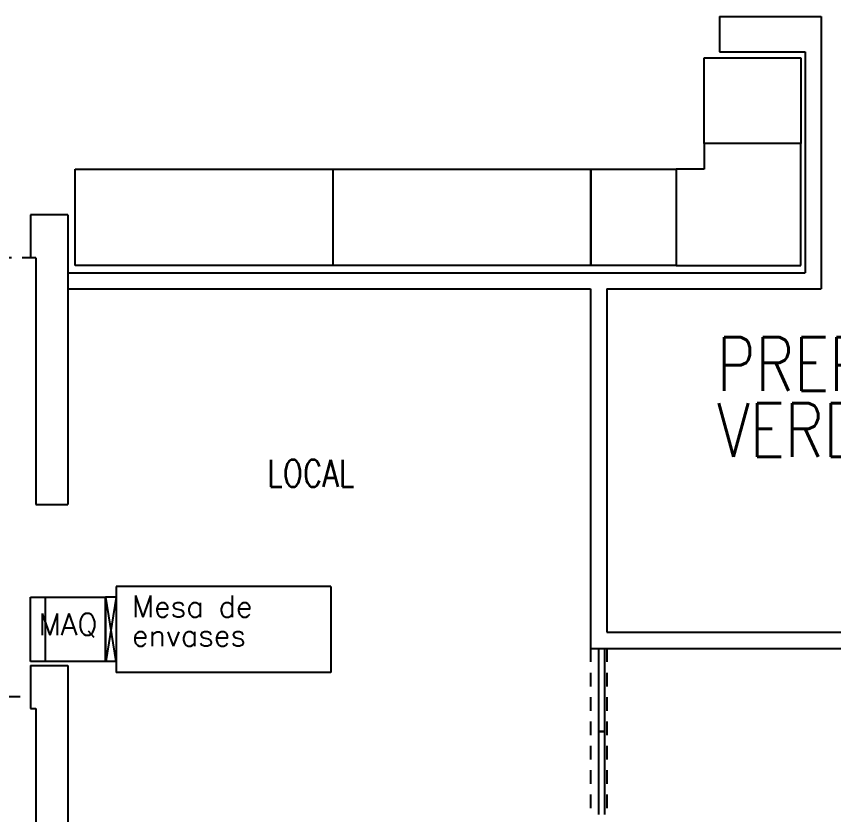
# Model space of a CAD drawing. Header units: millimetres. Extents: x -434 to 213, y 66 to 172.
# Drawn here: x -191.43 to -183.82, y 84.06 to 91.5 of the extents above; entities that cross this region are included whole.
import ezdxf

# ---------------------------------------------------------------- set-up
doc = ezdxf.new("R2010")
doc.units = ezdxf.units.MM
doc.linetypes.add('HIDDEN', pattern=[9.525, 6.35, -3.175])
for name, color, linetype in [('0_CARPINTERIA', 2, 'Continuous'), ('0_MUROS', 7, 'Continuous'), ('E_EQUIPAMIENTO', 1, 'Continuous'), ('E_EXHIBIDORAS', 1, 'Continuous'), ('T_TEXTOS-EQUIPAMIENTO', 5, 'Continuous')]:
    doc.layers.add(name, color=color, linetype=linetype)
doc.styles.add('ROMANS', font='ROMANS.SHX', dxfattribs={"width": 0.8, "height": 0.2})

msp = doc.modelspace()

# ---------------------------------------------------------------- linework, layer by layer
at = {"layer": '0_CARPINTERIA', "color": 8}
for p, q in [((-186.0049, 85.608), (-185.9521, 85.608)), ((-186.0049, 84.833), (-186.0049, 85.608)), ((-185.9521, 85.608), (-185.9521, 84.833)), ((-185.9521, 84.833), (-186.0049, 84.833)), ((-186.0049, 84.833), (-185.9521, 84.833)), ((-186.0049, 84.058), (-186.0049, 84.833)), ((-185.9521, 84.833), (-185.9521, 84.058))]:
    msp.add_line(p, q, dxfattribs=at)
at = {"layer": '0_MUROS', "color": 8}
for p, q in [((-184.8828, 91.4994), (-183.9328, 91.4994)), ((-184.8828, 91.4994), (-184.8828, 91.1694)), ((-183.9328, 91.4994), (-183.9328, 88.958)), ((-184.8828, 91.1694), (-184.0828, 91.1694)), ((-184.0828, 91.1694), (-184.0828, 89.108)), ((-190.9528, 89.648), (-191.3028, 89.648)), ((-191.3028, 89.648), (-191.3028, 89.248)), ((-190.9528, 89.648), (-190.9528, 86.948)), ((-191.2528, 89.248), (-191.3028, 89.248)), ((-191.2528, 89.248), (-191.2528, 86.948)), ((-190.9528, 89.108), (-184.0828, 89.108)), ((-190.9528, 88.958), (-186.0828, 88.958)), ((-186.0828, 88.958), (-186.0828, 85.608)), ((-185.9328, 88.958), (-183.9328, 88.958)), ((-185.9328, 88.958), (-185.9328, 85.758)), ((-191.2528, 86.948), (-190.9528, 86.948)), ((-185.9328, 85.758), (-183.4328, 85.758)), ((-186.0828, 85.608), (-183.4328, 85.608)), ((-191.3028, 85.448), (-190.9528, 85.448)), ((-191.3028, 85.448), (-191.3028, 85.048)), ((-190.9528, 85.448), (-190.9528, 83.768)), ((-191.3028, 85.048), (-191.2528, 85.048)), ((-191.2528, 85.048), (-191.2528, 83.798))]:
    msp.add_line(p, q, dxfattribs=at)
at = {"layer": '0_MUROS', "color": 8, "linetype": 'HIDDEN', "ltscale": 0.02}
for p, q in [((-191.2528, 89.248), (-192.2409, 89.248)), ((-186.0828, 85.608), (-186.0828, 84.058)), ((-185.9328, 85.608), (-185.9328, 84.058))]:
    msp.add_line(p, q, dxfattribs=at)
at = {"layer": 'E_EQUIPAMIENTO', "color": 8}
for p, q in [((-188.5028, 86.1845), (-190.5028, 86.1846)), ((-190.5028, 86.1846), (-190.5028, 85.3846)), ((-188.5028, 86.1845), (-188.5028, 85.3845)), ((-191.3028, 86.0846), (-190.6028, 86.0846)), ((-191.3028, 85.4846), (-191.3028, 86.0846)), ((-191.1658, 86.0846), (-191.1658, 85.4846)), ((-190.6028, 85.4846), (-190.6028, 86.0846)), ((-190.6028, 86.0846), (-190.6028, 85.4846)), ((-190.5028, 86.0846), (-190.6028, 86.0846)), ((-190.5028, 86.0846), (-190.5992, 85.4846)), ((-190.5028, 85.4846), (-190.5992, 86.0846)), ((-190.6028, 85.4846), (-191.3028, 85.4846)), ((-190.5028, 85.4846), (-190.6028, 85.4846)), ((-188.5028, 85.3845), (-190.5028, 85.3846))]:
    msp.add_line(p, q, dxfattribs=at)
at = {"layer": 'E_EQUIPAMIENTO', "color": 8, "linetype": 'HIDDEN', "ltscale": 0.04}
msp.add_line((-203.4628, 85.158), (-191.3028, 85.158), dxfattribs=at)
at = {"layer": 'E_EXHIBIDORAS', "color": 8}
for p, q in [((-185.0233, 90.3154), (-185.0233, 91.1114)), ((-185.0233, 91.1114), (-184.1233, 91.1114)), ((-184.1233, 91.1114), (-184.1233, 90.3154)), ((-185.0233, 90.3154), (-185.0233, 90.0754)), ((-184.1233, 90.3154), (-185.0233, 90.3154)), ((-184.1233, 90.3154), (-185.0233, 90.3154)), ((-184.1233, 89.1754), (-184.1233, 90.3154)), ((-190.8853, 90.0754), (-188.4853, 90.0754)), ((-190.8853, 89.1754), (-190.8853, 90.0754)), ((-188.4853, 90.0754), (-188.4853, 89.1754)), ((-188.4813, 90.0754), (-186.0813, 90.0754)), ((-188.4813, 89.1754), (-188.4813, 90.0754)), ((-186.0813, 90.0754), (-186.0813, 89.1754)), ((-186.0813, 90.0754), (-185.2853, 90.0754)), ((-186.0813, 89.1754), (-186.0813, 90.0754)), ((-185.2853, 90.0754), (-185.2853, 89.1754)), ((-185.0233, 90.0754), (-185.2853, 90.0754)), ((-185.2853, 90.0754), (-185.2853, 89.1754)), ((-188.4853, 89.1754), (-190.8853, 89.1754)), ((-186.0813, 89.1754), (-188.4813, 89.1754)), ((-185.2853, 89.1754), (-186.0813, 89.1754)), ((-185.2853, 89.1754), (-184.1233, 89.1754))]:
    msp.add_line(p, q, dxfattribs=at)

# ---------------------------------------------------------------- texts
at = {"layer": '0_MUROS', "color": 8, "style": 'ROMANS', "width": 0.8}
for s, height, p in [('PREPARACION', 0.5, (-184.9061, 88.0088)), ('VERDURAS', 0.5, (-184.9061, 87.3933)), ('LOCAL', 0.25, (-189.0969, 87.1143))]:
    msp.add_text(s, height=height, dxfattribs=at).set_placement(p)
at = {"layer": 'T_TEXTOS-EQUIPAMIENTO', "color": 8, "style": 'ROMANS'}
for s, p in [('Mesa de', (-190.3562, 85.8997)), ('MAQ', (-191.2255, 85.7319)), ('envases', (-190.3562, 85.6289))]:
    msp.add_text(s, height=0.2, rotation=359.99961, dxfattribs=at).set_placement(p)

doc.saveas('drawing.dxf')
